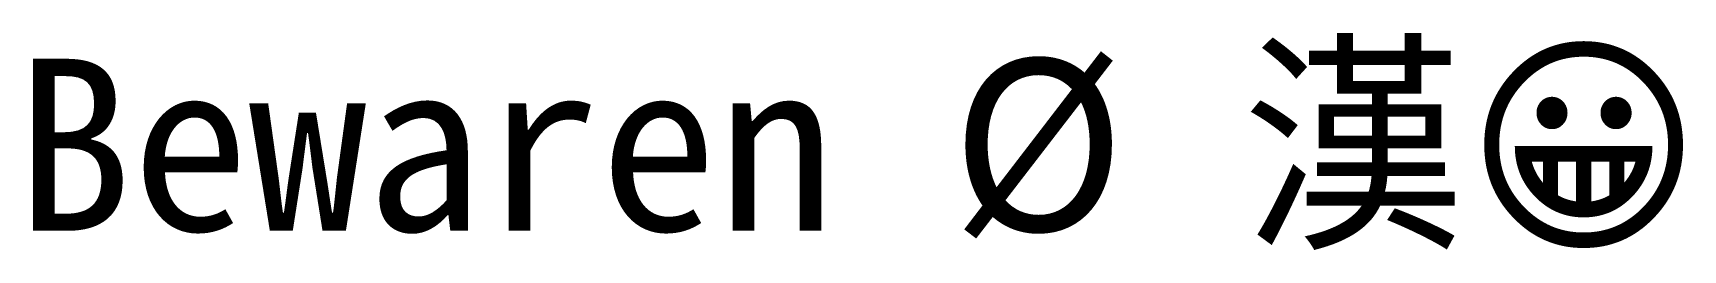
# Paper-space layout 'Layout1' of a CAD drawing. Header units: metres. Extents: x 10.3 to 34.2, y 17.2 to 20.4.
import ezdxf

# ---------------------------------------------------------------- set-up
doc = ezdxf.new("R2010")
doc.units = ezdxf.units.M

psp = doc.layouts.get("Layout1")

# ---------------------------------------------------------------- texts
at = {"insert": (10, 20), "char_height": 2.5, "attachment_point": 1}
psp.add_mtext('Bewaren Ø 漢😀', dxfattribs=at)

doc.saveas('drawing.dxf')
